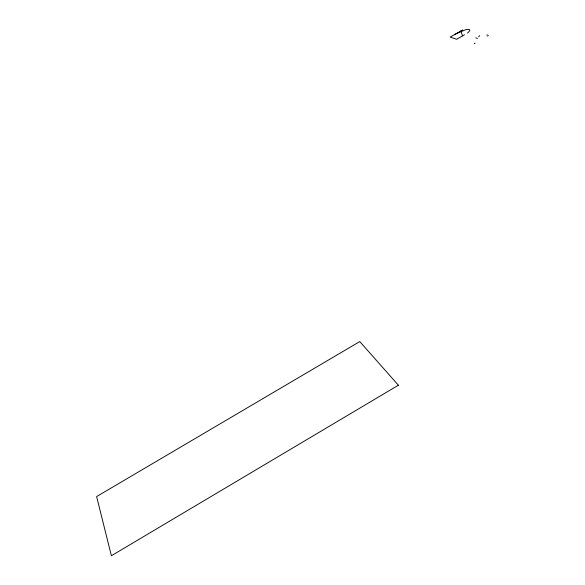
<?xml version="1.0" encoding="UTF-8"?>
<svg xmlns="http://www.w3.org/2000/svg" width="585" height="585" viewBox="0 0 585 585"><rect width="100%" height="100%" fill="white"/><g stroke="black" fill="none" stroke-linecap="round" stroke-linejoin="round"><path stroke-width="0.88" d="M478.647 36.804L479.656 35.685M464.505 34.793L456.636 39.275L450.136 37.104L462.764 29.915M474.216 43.67L475.13 43.151M487.48 36.102L488.387 35.583M486.808 35.093L487.305 34.815M475.773 37.849L477.484 38.398M460.826 31.02L462.538 35.919M454.706 34.5A17.104 4.044 -26.4 0 1 459.152 32.38L460.834 31.685A19.81 4.687 -26.4 0 1 463.371 30.72C465.697 29.155 473.053 28.241 468.366 32.241A24.994 5.857 -26.5 0 1 467.459 33.118M398.385 385.208L111.384 555.75L96.613 496.57L359.782 341.567L398.385 385.208"/></g></svg>
